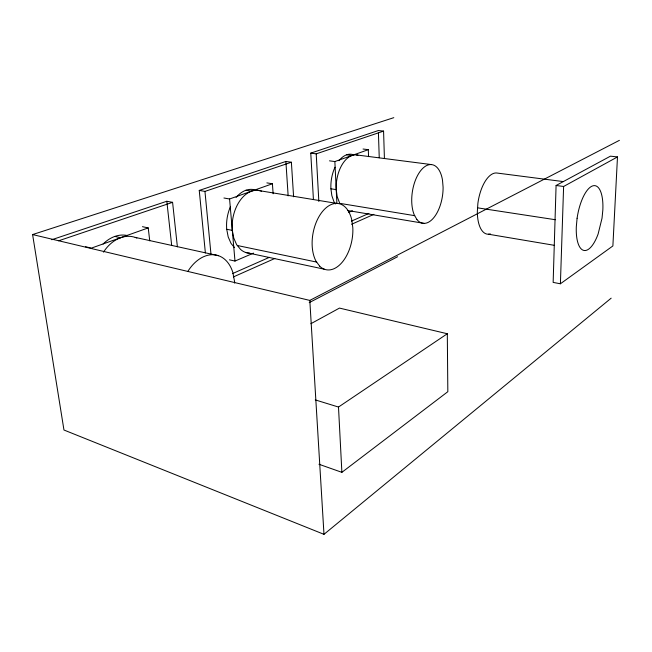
<?xml version="1.0" encoding="UTF-8"?>
<svg xmlns="http://www.w3.org/2000/svg" width="652" height="652" viewBox="0 0 652 652"><rect width="100%" height="100%" fill="white"/><g stroke="black" fill="none" stroke-linecap="round" stroke-linejoin="round"><path stroke-width="0.98" d="M556.083 185.486L553.149 282.397L560.402 283.783L612.88 245.951L617.485 156.936L610.468 156.162L556.083 185.486L563.613 186.48L617.485 156.936M560.402 283.783L563.613 186.48M393.8 117.67L32.6 234.565L63.961 430.018L323.987 534.33L611.168 298.168M318.95 464.248L341.884 472.333L447.834 391.689L447.305 333.751L339.472 308.086L310.874 323.718M315.258 399.896L338.494 407.044L447.305 333.751M309.227 302.626L397.598 256.725M32.6 234.565L309.806 300.409L619.4 140.343M233.343 276.953L274.818 258.477M351.558 224.288L373.889 214.337M232.454 273.628L269.406 257.32M351.452 221.118L368.934 213.4M229.463 259.838L234.989 261.061L253.547 253.106M348.698 212.356L352.414 210.767M149.748 240.857L148.224 227.907L91.378 248.11L85.559 246.733M223.938 198.004L229.569 198.99L272.414 183.758L273.131 193.774M329.496 160.832L334.859 161.557L368.307 149.675L368.559 156.667M58.599 240.8L172.584 202.332L177.385 246.798M205.38 252.96L199.251 190.425L204.956 191.403L291.387 162.234L293.604 196.79M313.425 199.585L310.768 153.138L316.212 153.856L383.572 131.117L384.419 158.412M51.777 239.724L166.822 201.264L172.584 202.332M199.251 190.425L285.878 161.46L291.387 162.234M310.768 153.138L378.347 130.547L383.572 131.117M363.05 149.023L368.307 149.675M356.285 154.899L431.404 164.581M563.23 181.582L496.571 172.984A30.946 14.157 -80.8 0 0 477.883 203.391L477.337 211.517A30.946 14.157 -80.8 0 0 490.369 233.905M346.644 154.801L351.95 155.486M477.582 207.841L555.423 219.732M334.998 167.238A28.101 16.308 -81.8 0 0 330.914 188.795L336.228 189.618A28.207 16.243 -81.7 0 1 357.964 155.2M266.872 182.886L272.414 183.758M414.713 215.673L339.749 203.351L337.165 196.562L336.228 189.618M257.108 190.278L336.75 203.408M245.934 190.254L251.525 191.183M424.159 223.383L349.977 210.881A28.207 16.243 -81.7 0 1 347.459 210.514M488.478 234.223L554.208 245.299M230.523 206.497A31.646 20.888 -79.7 0 0 226.725 229.268L232.308 230.376A31.777 20.823 -79.7 0 1 261.566 191.183M237.344 245.511L316.676 262.088M142.454 226.692L148.224 227.907M245.454 252.405L324.272 269.186M135.184 237.385L218.526 255.714M114.817 236.431L120.612 237.719M234.524 247.646L231.052 243.44L228.192 236.945L226.725 229.268M335.438 203.954L333.914 201.639L331.86 195.714L330.914 188.795M232.308 230.376L233.766 238.078L236.603 244.598L240.596 249.471A31.777 20.823 -79.7 0 0 249.92 253.237M166.822 201.264L171.696 245.551M204.956 191.403L210.979 254.182M229.569 198.99L234.989 261.061M285.878 161.46L288.151 195.893M309.806 300.409L323.987 534.33M316.212 153.856L318.844 201.484M338.494 407.044L341.884 472.333M334.859 161.557L336.897 203.375M378.413 132.56L379.244 157.743M187.939 271.256A39.112 26.561 -74.9 0 1 232.829 272.438L234.516 281.257A39.112 26.561 -74.9 0 1 234.647 283.115M103.489 252.128A36.602 27.49 -74 0 1 136.855 238.029M103.097 244.027A36.431 27.539 -73.9 0 1 126.806 235.429M236.097 197.45A31.646 20.888 -79.7 0 1 254.256 189.724M338.967 160.71A28.101 16.308 -81.8 0 1 352.675 154.524M577.093 218.265L576.303 226.88A32.861 12.306 -80.3 0 0 583.393 250.303A32.861 12.306 -80.3 0 0 598.12 233.995L602.032 218.175L602.839 209.993A32.861 12.306 -80.3 0 0 592.692 185.893A32.861 12.306 -80.3 0 0 577.093 218.265M319.7 266.203L315.984 261.142A33.651 19.756 -79.4 0 1 323.172 210.686A33.651 19.756 -79.4 0 1 351.819 220.066L352.83 227.898A33.651 19.756 -79.4 0 1 341.909 262.577A33.651 19.756 -79.4 0 1 319.7 266.203M416.905 219.512L414.216 214.801A29.674 15.2 -81.2 0 1 420.947 170.343A29.674 15.2 -81.2 0 1 442.504 180.156L443.091 187.189A29.674 15.2 -81.2 0 1 433.922 217.523A29.674 15.2 -81.2 0 1 416.905 219.512"/></g></svg>
